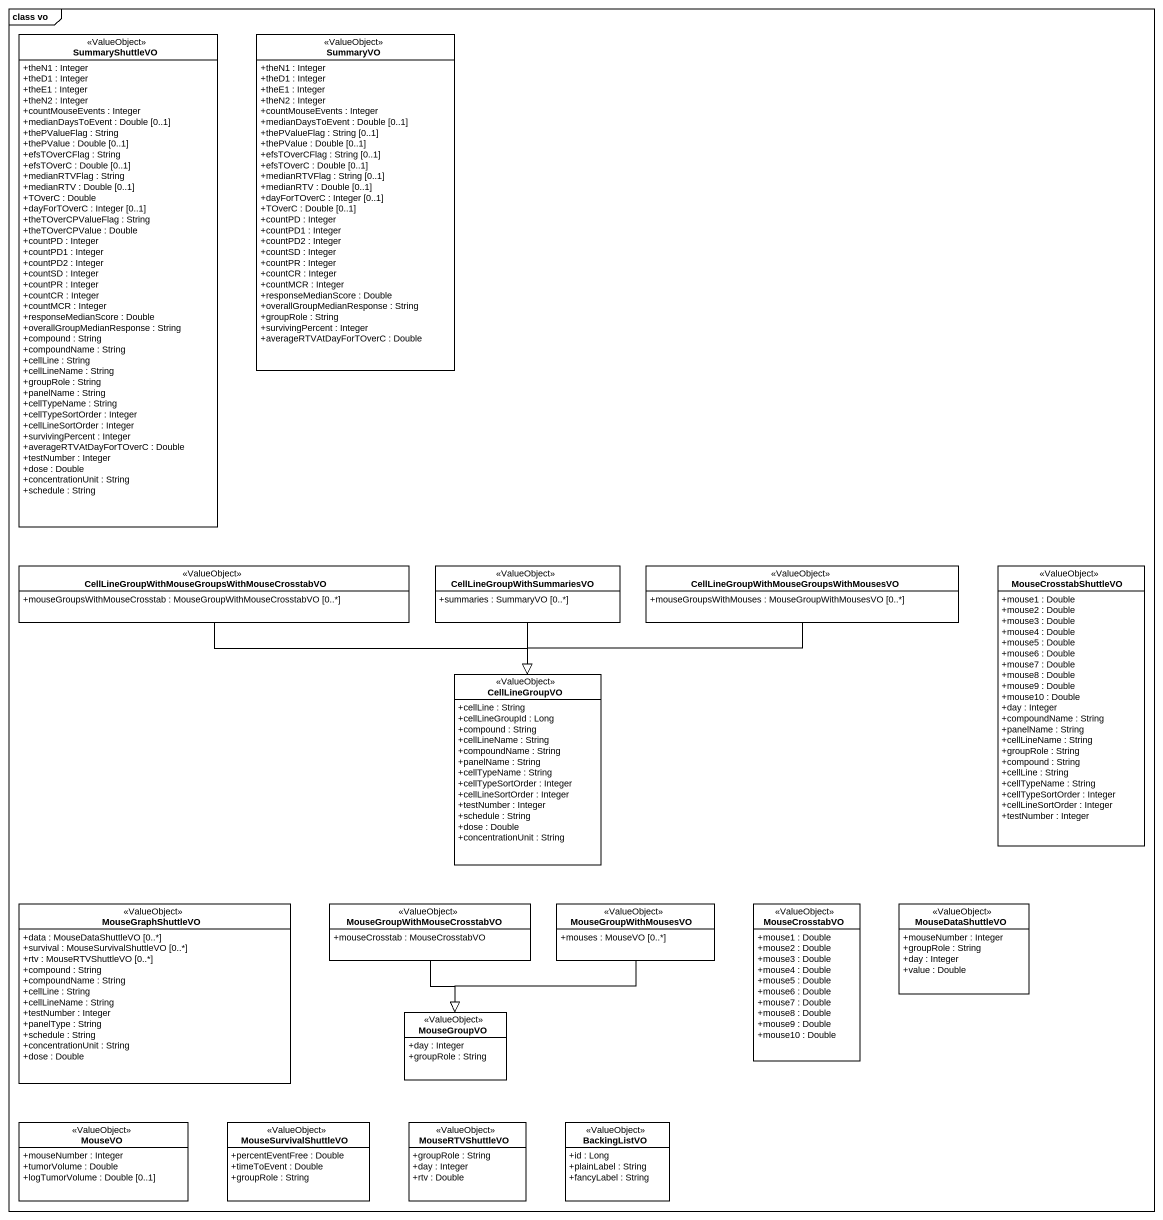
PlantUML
@startuml
mainframe class vo
hide circle
hide empty members
skinparam classAttributeIconSize 0
class SummaryShuttleVO <<ValueObject>> {
  +theN1 : Integer
  +theD1 : Integer
  +theE1 : Integer
  +theN2 : Integer
  +countMouseEvents : Integer
  +medianDaysToEvent : Double [0..1]
  +thePValueFlag : String
  +thePValue : Double [0..1]
  +efsTOverCFlag : String
  +efsTOverC : Double [0..1]
  +medianRTVFlag : String
  +medianRTV : Double [0..1]
  +TOverC : Double
  +dayForTOverC : Integer [0..1]
  +theTOverCPValueFlag : String
  +theTOverCPValue : Double
  +countPD : Integer
  +countPD1 : Integer
  +countPD2 : Integer
  +countSD : Integer
  +countPR : Integer
  +countCR : Integer
  +countMCR : Integer
  +responseMedianScore : Double
  +overallGroupMedianResponse : String
  +compound : String
  +compoundName : String
  +cellLine : String
  +cellLineName : String
  +groupRole : String
  +panelName : String
  +cellTypeName : String
  +cellTypeSortOrder : Integer
  +cellLineSortOrder : Integer
  +survivingPercent : Integer
  +averageRTVAtDayForTOverC : Double
  +testNumber : Integer
  +dose : Double
  +concentrationUnit : String
  +schedule : String
}
class SummaryVO <<ValueObject>> {
  +theN1 : Integer
  +theD1 : Integer
  +theE1 : Integer
  +theN2 : Integer
  +countMouseEvents : Integer
  +medianDaysToEvent : Double [0..1]
  +thePValueFlag : String [0..1]
  +thePValue : Double [0..1]
  +efsTOverCFlag : String [0..1]
  +efsTOverC : Double [0..1]
  +medianRTVFlag : String [0..1]
  +medianRTV : Double [0..1]
  +dayForTOverC : Integer [0..1]
  +TOverC : Double [0..1]
  +countPD : Integer
  +countPD1 : Integer
  +countPD2 : Integer
  +countSD : Integer
  +countPR : Integer
  +countCR : Integer
  +countMCR : Integer
  +responseMedianScore : Double
  +overallGroupMedianResponse : String
  +groupRole : String
  +survivingPercent : Integer
  +averageRTVAtDayForTOverC : Double
}
class "CellLineGroupWithMouseGroupsWithMouseCrosstabVO" as CellLineGroupWithMouseGroups <<ValueObject>> {
  +mouseGroupsWithMouseCrosstab : MouseGroupWithMouseCrosstabVO [0..*]
}
class CellLineGroupWithSummariesVO <<ValueObject>> {
  +summaries : SummaryVO [0..*]
}
class "CellLineGroupWithMouseGroupsWithMousesVO" as CellLineGroupWithMouseGroups_2 <<ValueObject>> {
  +mouseGroupsWithMouses : MouseGroupWithMousesVO [0..*]
}
class MouseCrosstabShuttleVO <<ValueObject>> {
  +mouse1 : Double
  +mouse2 : Double
  +mouse3 : Double
  +mouse4 : Double
  +mouse5 : Double
  +mouse6 : Double
  +mouse7 : Double
  +mouse8 : Double
  +mouse9 : Double
  +mouse10 : Double
  +day : Integer
  +compoundName : String
  +panelName : String
  +cellLineName : String
  +groupRole : String
  +compound : String
  +cellLine : String
  +cellTypeName : String
  +cellTypeSortOrder : Integer
  +cellLineSortOrder : Integer
  +testNumber : Integer
}
class CellLineGroupVO <<ValueObject>> {
  +cellLine : String
  +cellLineGroupId : Long
  +compound : String
  +cellLineName : String
  +compoundName : String
  +panelName : String
  +cellTypeName : String
  +cellTypeSortOrder : Integer
  +cellLineSortOrder : Integer
  +testNumber : Integer
  +schedule : String
  +dose : Double
  +concentrationUnit : String
}
class MouseGraphShuttleVO <<ValueObject>> {
  +data : MouseDataShuttleVO [0..*]
  +survival : MouseSurvivalShuttleVO [0..*]
  +rtv : MouseRTVShuttleVO [0..*]
  +compound : String
  +compoundName : String
  +cellLine : String
  +cellLineName : String
  +testNumber : Integer
  +panelType : String
  +schedule : String
  +concentrationUnit : String
  +dose : Double
}
class "MouseGroupWithMouseCrosstabVO" as MouseGroupWithMouseCrosstabV <<ValueObject>> {
  +mouseCrosstab : MouseCrosstabVO
}
class MouseGroupWithMousesVO <<ValueObject>> {
  +mouses : MouseVO [0..*]
}
class MouseCrosstabVO <<ValueObject>> {
  +mouse1 : Double
  +mouse2 : Double
  +mouse3 : Double
  +mouse4 : Double
  +mouse5 : Double
  +mouse6 : Double
  +mouse7 : Double
  +mouse8 : Double
  +mouse9 : Double
  +mouse10 : Double
}
class MouseDataShuttleVO <<ValueObject>> {
  +mouseNumber : Integer
  +groupRole : String
  +day : Integer
  +value : Double
}
class MouseGroupVO <<ValueObject>> {
  +day : Integer
  +groupRole : String
}
class MouseVO <<ValueObject>> {
  +mouseNumber : Integer
  +tumorVolume : Double
  +logTumorVolume : Double [0..1]
}
class MouseSurvivalShuttleVO <<ValueObject>> {
  +percentEventFree : Double
  +timeToEvent : Double
  +groupRole : String
}
class MouseRTVShuttleVO <<ValueObject>> {
  +groupRole : String
  +day : Integer
  +rtv : Double
}
class BackingListVO <<ValueObject>> {
  +id : Long
  +plainLabel : String
  +fancyLabel : String
}
CellLineGroupWithMouseGroups -right-|> CellLineGroupVO
CellLineGroupWithSummariesVO --|> CellLineGroupVO
CellLineGroupWithMouseGroups_2 --|> CellLineGroupVO
MouseGroupWithMouseCrosstabV --|> MouseGroupVO
MouseGroupWithMousesVO --|> MouseGroupVO
@enduml
